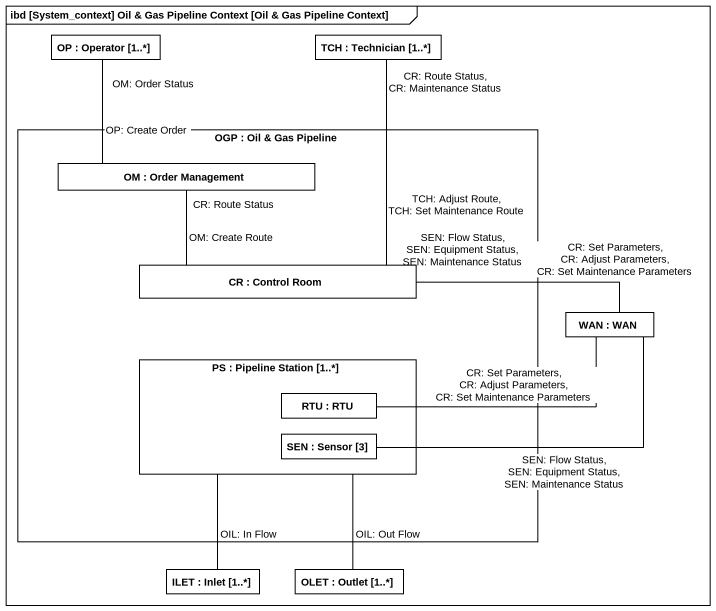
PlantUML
@startuml
mainframe ibd [System_context] Oil & Gas Pipeline Context [Oil & Gas Pipeline Context]
rectangle "OP : Operator [1..*]" as OP
rectangle "TCH : Technician [1..*]" as TCH
rectangle "OGP : Oil & Gas Pipeline" as OGP {
  rectangle "OM : Order Management" as OM
  rectangle "CR : Control Room" as CR
  rectangle "PS : Pipeline Station [1..*]" as PS {
    rectangle "RTU : RTU" as RTU
    rectangle "SEN : Sensor [3]" as SEN
  }
}
rectangle "WAN : WAN" as WAN
rectangle "ILET : Inlet [1..*]" as ILET
rectangle "OLET : Outlet [1..*]" as OLET
OP -- OM : OM: Order Status\nOP: Create Order
TCH -- CR : CR: Route Status, CR: Maintenance Status\nTCH: Adjust Route, TCH: Set Maintenance Route
OM -- CR : CR: Route Status\nOM: Create Route
CR -right- WAN : SEN: Flow Status, SEN: Equipment Status, SEN: Maintenance Status\nCR: Set Parameters, CR: Adjust Parameters, CR: Set Maintenance Parameters
RTU -right- WAN : CR: Set Parameters, CR: Adjust Parameters, CR: Set Maintenance Parameters
SEN -right- WAN : SEN: Flow Status, SEN: Equipment Status, SEN: Maintenance Status
ILET -up- PS : OIL: In Flow
OLET -up- PS : OIL: Out Flow
@enduml
